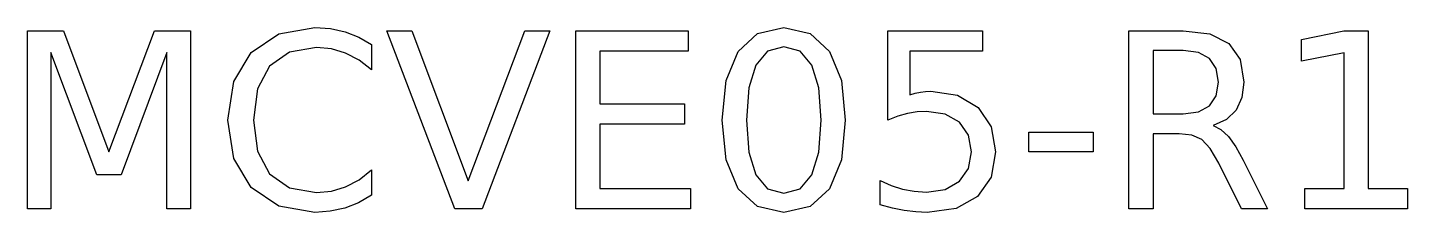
# Model space of a CAD drawing. Header units: millimetres. Extents: x -7.5 to 7.5, y 3.5 to 5.5.
import ezdxf

# ---------------------------------------------------------------- set-up
doc = ezdxf.new("R2010")
doc.units = ezdxf.units.MM
doc.layers.add('LASER_MARK', color=1, linetype='Continuous')

msp = doc.modelspace()

# ---------------------------------------------------------------- linework, layer by layer
at = {"layer": 'LASER_MARK'}
for points in [[(-6.096, 5.465), (-5.707, 5.465), (-5.707, 3.538), (-5.962, 3.538), (-5.962, 5.23), (-6.459, 3.908), (-6.721, 3.908), (-7.218, 5.23), (-7.218, 3.538), (-7.471, 3.538), (-7.471, 5.465), (-7.082, 5.465), (-6.59, 4.154), (-6.096, 5.465)], [(-3.882, 5.149), (-4.027, 5.225), (-4.181, 5.27), (-4.344, 5.286), (-4.636, 5.235), (-4.85, 5.084), (-4.982, 4.837), (-5.025, 4.499), (-4.982, 4.163), (-4.85, 3.916), (-4.636, 3.765), (-4.344, 3.714), (-4.181, 3.73), (-4.027, 3.775), (-3.882, 3.851), (-3.746, 3.959), (-3.746, 3.686), (-3.887, 3.605), (-4.036, 3.546), (-4.193, 3.512), (-4.359, 3.5), (-4.75, 3.567), (-5.049, 3.768), (-5.238, 4.085), (-5.301, 4.499), (-5.238, 4.915), (-5.049, 5.232), (-4.75, 5.433), (-4.359, 5.5), (-4.191, 5.489), (-4.033, 5.454), (-3.885, 5.397), (-3.746, 5.317), (-3.746, 5.042), (-3.882, 5.149)], [(-3.31, 5.465), (-2.699, 3.842), (-2.087, 5.465), (-1.816, 5.465), (-2.55, 3.538), (-2.846, 3.538), (-3.582, 5.465), (-3.31, 5.465)], [(-0.316, 5.246), (-1.274, 5.246), (-1.274, 4.675), (-0.356, 4.675), (-0.356, 4.456), (-1.274, 4.456), (-1.274, 3.757), (-0.293, 3.757), (-0.293, 3.538), (-1.534, 3.538), (-1.534, 5.465), (-0.316, 5.465), (-0.316, 5.246)], [(1.213, 5.243), (1.341, 4.929), (1.384, 4.499), (1.341, 4.07), (1.213, 3.756), (1.003, 3.564), (0.717, 3.5), (0.432, 3.564), (0.222, 3.756), (0.094, 4.07), (0.051, 4.499), (0.094, 4.929), (0.222, 5.243), (0.432, 5.436), (0.717, 5.5), (1.003, 5.436), (1.213, 5.243)], [(2.868, 5.465), (2.868, 5.246), (2.083, 5.246), (2.083, 4.773), (2.14, 4.79), (2.197, 4.802), (2.254, 4.809), (2.311, 4.812), (2.6, 4.768), (2.822, 4.635), (2.963, 4.427), (3.011, 4.156), (2.962, 3.88), (2.817, 3.672), (2.583, 3.543), (2.271, 3.5), (2.148, 3.505), (2.023, 3.521), (1.895, 3.546), (1.763, 3.583), (1.763, 3.845), (1.881, 3.79), (2.003, 3.751), (2.131, 3.728), (2.265, 3.72), (2.465, 3.749), (2.619, 3.837), (2.717, 3.976), (2.749, 4.156), (2.717, 4.336), (2.619, 4.475), (2.465, 4.563), (2.265, 4.592), (2.161, 4.587), (2.057, 4.569), (1.952, 4.54), (1.845, 4.497), (1.845, 5.465), (2.868, 5.465)], [(5.452, 4.397), (5.532, 4.32), (5.612, 4.21), (5.692, 4.064), (5.957, 3.538), (5.676, 3.538), (5.43, 4.032), (5.336, 4.193), (5.244, 4.289), (5.138, 4.337), (5, 4.352), (4.716, 4.352), (4.716, 3.538), (4.455, 3.538), (4.455, 5.465), (5.044, 5.465), (5.332, 5.431), (5.537, 5.327), (5.659, 5.154), (5.7, 4.91), (5.678, 4.743), (5.615, 4.608), (5.511, 4.506), (5.369, 4.442), (5.452, 4.397)], [(6.361, 3.757), (6.787, 3.757), (6.787, 5.228), (6.323, 5.135), (6.323, 5.372), (6.784, 5.465), (7.045, 5.465), (7.045, 3.757), (7.471, 3.757), (7.471, 3.538), (6.361, 3.538), (6.361, 3.757)], [(0.414, 5.095), (0.338, 4.847), (0.313, 4.499), (0.338, 4.153), (0.414, 3.905), (0.541, 3.756), (0.717, 3.707), (0.895, 3.756), (1.021, 3.905), (1.098, 4.153), (1.123, 4.499), (1.098, 4.847), (1.021, 5.095), (0.895, 5.244), (0.717, 5.293), (0.541, 5.244), (0.414, 5.095)], [(4.716, 4.567), (5.044, 4.567), (5.209, 4.589), (5.328, 4.654), (5.4, 4.762), (5.424, 4.91), (5.4, 5.058), (5.328, 5.165), (5.209, 5.229), (5.044, 5.251), (4.716, 5.251), (4.716, 4.567)], [(4.067, 4.368), (4.067, 4.156), (3.371, 4.156), (3.371, 4.368), (4.067, 4.368)]]:
    msp.add_lwpolyline(points, close=True, dxfattribs=at)

doc.saveas('drawing.dxf')
